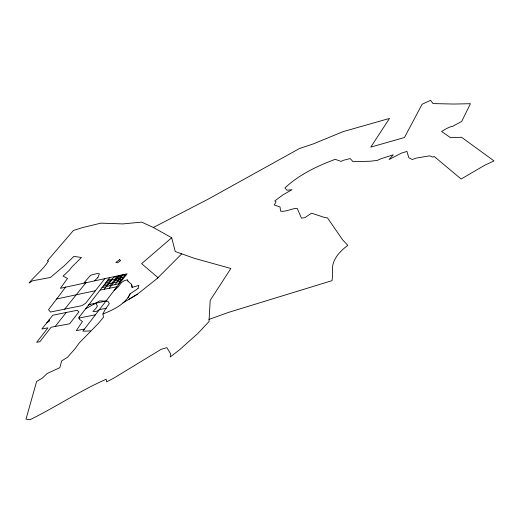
<?xml version="1.0" encoding="UTF-8"?>
<svg xmlns="http://www.w3.org/2000/svg" width="520" height="520" viewBox="0 0 520 520"><rect width="100%" height="100%" fill="white"/><g stroke="black" fill="none" stroke-linecap="round" stroke-linejoin="round"><path stroke-width="0.78" d="M100.12 290.069L116.87 286.78L127.101 273.8L60.34 288.327L67.509 278.46L63.057 276.114L69.29 270.283L72.026 266.819L81.458 257.491L73.898 256.386L64.252 265.805L50.407 277.492L32.831 280.728L29.094 282.984C35.236 275.314 43.323 269.386 48.497 260.936L47.359 260.858L73.437 230.464L82.232 227.669L100.913 223.145L122.876 223.919L141.655 222.105L153.361 227.481L171.697 237.75L175.266 251.563L194.474 258.343L230.854 268.489L210.191 300.404L209.008 321.614L197.685 333.638L179.406 349.921L170.242 356.96L170.443 353.509L166.862 347.659L161.031 349.356L114.335 377.812L106.626 381.894L106.165 379.249C79.866 390.812 55.829 407.017 30.03 419.699L26 419.178L36.608 381.498L42.432 378.034L47.066 373.562L59.82 367.679L61.678 360.9L67.457 357.344L75.036 348.777L79.267 342.914L98.365 323.453L103.519 317.181L102.921 313.983L104.936 309.901L109.337 303.628L107.783 301.19L99.762 300.892L85.624 308.808M137.988 288.581L138.873 285.402L132.087 287.404L131.625 284.433L127.92 281.119L127.199 279.883L124.442 280.579L121.446 282.477L118.56 286.52L114.03 290.576L82.843 331.182L90.61 330.928M97.851 277.583L99.437 273.78L97.084 273.559L90.506 275.275L84.019 282.854M128.07 297.875L130.143 293.761L138.008 288.574M130.162 293.755C125.015 304.414 113.412 309.836 102.921 313.983M114.03 290.576L116.89 286.774M65.8 286.865L48.516 309.725L50.505 312.033L82.115 305.584L85.624 303.271L104.76 278.707M119.203 279.883L122.948 274.969L118.729 275.906M119.821 281.405L121.329 279.422L114.966 280.807M115.024 284.642L122.025 275.47M109.934 285.733L116.961 276.582M109.245 288.275L118.956 275.6M104.253 289.257L112.164 278.993L107.972 279.916M86.132 282.471L64.642 309.205M109.727 277.641L78.344 318.221L95.407 314.782M55.178 326.43L66.235 312.488L77.201 310.291L78.877 311.889L69.628 323.798L51.129 327.23L39.878 341.712L36.673 342.316L47.977 327.834L41.867 328.998L52.78 315.25L66.235 312.488M157.242 278.44L181.727 253.858M94.685 280.67L97.87 277.576M171.697 237.75L141.629 263.666L158.008 277.68M122.856 302.959L137.501 294.132L157.261 278.434M129.084 299.286L137.482 294.138M46.722 322.881L49.569 320.925L49.088 319.897M88.276 305.377L90.181 304.311L105.95 301.087M153.361 227.481L207.974 199.27L299.488 148.525L313.423 143.852L343.246 131.579L389.5 118.424L370.767 147.121L404.469 137.508L422.071 104.28L430.625 100.302L433.024 103.591L453.915 104.046L470.431 103.708L461.708 121.407L452.101 126.627L451.061 126.601L446.706 128.453L441.591 131.501L450.567 137.69L461.526 137.254L494 160.907L484.647 165.295L461.13 179.01L434.181 156.455L432.725 157.112L429.689 155.838L416.416 158.048L412.308 159.497L408.882 157.8L406.913 151.424L401.421 153.127L389.064 159.523L393.25 154.81L381.543 158.542L377.208 160.42L370.188 161.233L353.028 161.694L350.226 158.561L343.187 160.368L341.166 161.415L335.192 159.334C317.109 166.133 299.078 174.609 284.921 187.954L286.936 190.236L292.019 189.664L282.887 194.909L274.762 200.961L276.022 201.955L274.281 204.99L280.026 206.967L280.56 211.172C286.15 212.108 291.486 208.39 297.173 208.325L301.502 218.238L305.019 217.575L311.538 213.155L324.292 217.38L327.522 217.925L342.57 239.792L347.834 245.336C339.969 251.173 331.793 259.721 332.442 270.244C332.462 273.728 332.67 277.212 332 280.663L228.534 312.39L208.884 319.475M117.474 277.531L121.706 276.601M111.709 279.883L123.351 277.336M106.997 281.19L111.176 280.274M116.227 279.168L120.458 278.239M105.729 282.822L109.915 281.911M104.462 284.466L108.648 283.556M108.674 283.822L120.341 281.294M103.181 286.111L107.374 285.207M101.907 287.762L106.099 286.858M56.641 298.974L95.427 290.693M106.255 308.236L99.463 309.621L96.46 311.389L92.937 311.409L95.719 308.659L97.422 305.955L95.68 303.212M84.351 329.108L76.271 330.655L82.459 321.536L79.443 319.345L79.573 316.628M88.998 304.447L90.181 304.311M127.218 279.877L127.946 281.112M93.938 303.485L94.035 304.096M131.651 284.427L132.106 287.404M125.32 274.742L118.339 283.927L106.659 286.442L113.698 277.303L125.32 274.742M119.659 259.662L115.823 262.45L117.605 262.795L120.608 260.605L119.659 259.662"/></g></svg>
